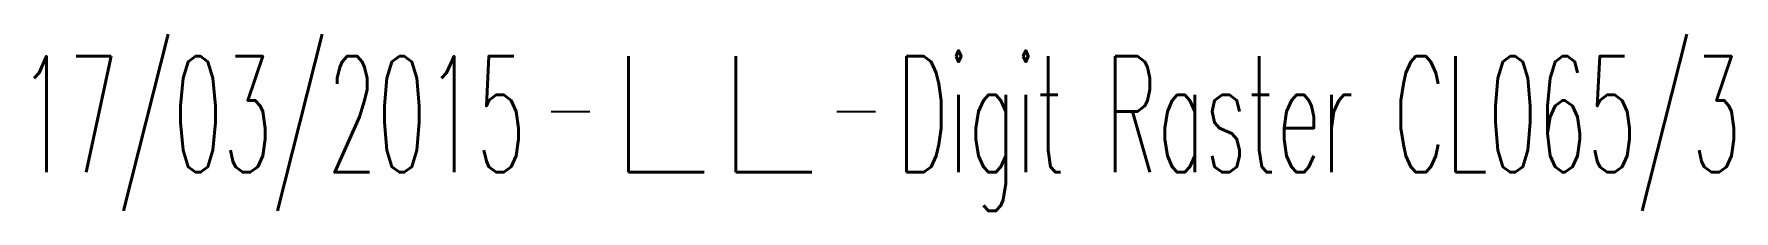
# Model space of a CAD drawing. Header units: millimetres. Extents: x 151068 to 151963, y 128015 to 128793.
# Drawn here: x 151940.81 to 151962.8, y 128014.6 to 128016.89 of the extents above; entities that cross this region are included whole.
import ezdxf
from ezdxf.enums import TextEntityAlignment as Align

# ---------------------------------------------------------------- set-up
doc = ezdxf.new("R2010")
doc.units = ezdxf.units.MM
doc.layers.get('0').update_dxf_attribs({"linetype": 'CONTINUOUS'})
doc.layers.add('P_300', color=7, linetype='CONTINUOUS')
doc.styles.get("Standard").update_dxf_attribs({"font": 'romans.shx', "width": 0.85})

# ---------------------------------------------------------------- blocks, each defined once
blk = doc.blocks.new('GIS_MODF')
at = {"color": 0, "linetype": 'Continuous', "flags": 128}
for points in [[(-2.176, -0.014), (-1.676, -0.014)], [(1.519, -0.014), (2.019, -0.014)]]:
    blk.add_lwpolyline(points, dxfattribs=at)
at = {"color": 0, "linetype": 'Continuous', "width": 0.5}
blk.add_attdef('DATE', text='', height=1.5, dxfattribs=at).set_placement((-2.502, -0.798), align=Align.RIGHT)
at = {"color": 0, "linetype": 'Continuous', "width": 1.771291}
blk.add_attdef('USER', text='', height=1.5, dxfattribs=at).set_placement((-1.507, -0.798), (1.276, -0.798), align=Align.FIT)
at = {"color": 0, "linetype": 'Continuous', "width": 0.5}
blk.add_attdef('DESC', (2.289, -0.798), '', height=1.5, dxfattribs=at)

msp = doc.modelspace()

# ---------------------------------------------------------------- block references
at = {"layer": 'P_300', "linetype": 'Continuous'}
ref = msp.add_blockref('GIS_MODF', (151949.681, 128015.9), dxfattribs=at)
ref.add_attrib('DATE', '17/03/2015', dxfattribs={"layer": '0', "color": 0, "linetype": 'Continuous', "height": 1.5, "width": 0.5}).set_placement((151947.179, 128015.102), align=Align.RIGHT)
ref.add_attrib('USER', 'LL', dxfattribs={"layer": '0', "color": 0, "linetype": 'Continuous', "height": 1.5, "width": 1.180861}).set_placement((151948.174, 128015.102), (151950.957, 128015.102), align=Align.FIT)
ref.add_attrib('DESC', 'Digit Raster CL065/3', (151951.969, 128015.102), dxfattribs={"layer": '0', "color": 0, "linetype": 'Continuous', "height": 1.5, "width": 0.5})

doc.saveas('drawing.dxf')
